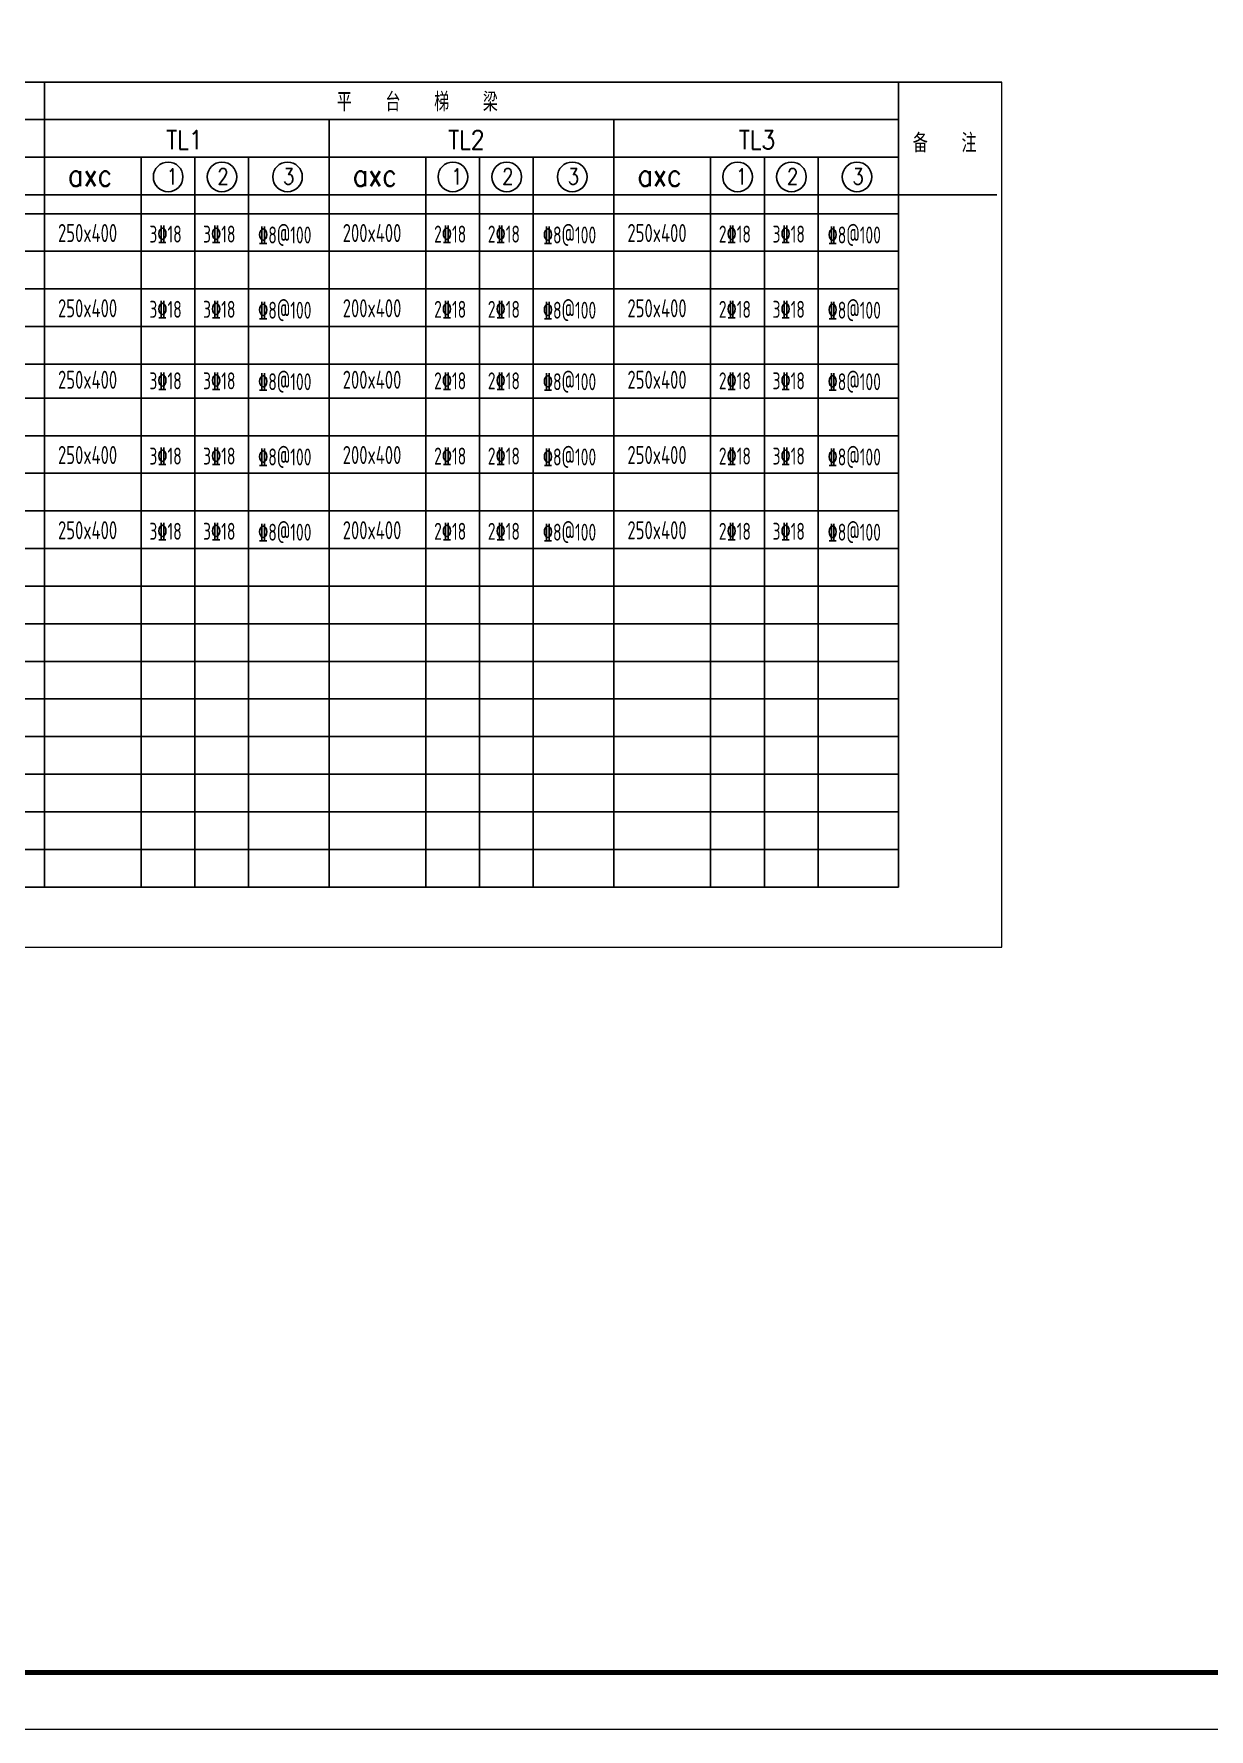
# Model space of a CAD drawing. Extents: x 3968514 to 5230306, y -516551 to -228246.
# Drawn here: x 5083531 to 5104313, y -492379 to -462411 of the extents above; entities that cross this region are included whole.
import ezdxf

# ---------------------------------------------------------------- set-up
doc = ezdxf.new("R2010")
doc.units = 0
doc.header["$LTSCALE"] = 1000
doc.header["$MEASUREMENT"] = 0
doc.layers.add('AXIS', color=3, linetype='Continuous', lineweight=15)
doc.layers.add('FRAME', color=3, linetype='Continuous', lineweight=18)
doc.layers.add('PUB_TEXT', color=7, linetype='Continuous')
doc.styles.add('_HZTXT', font='simplex.shx', dxfattribs={"width": 0.8, "bigfont": 'hztxt.shx'})
doc.styles.add('HZTXT', font='txt8.shx', dxfattribs={"width": 0.7, "bigfont": 'hztxt.shx'})
doc.styles.add('TSSD_REIN', font='Tssdeng.shx', dxfattribs={"width": 0.7, "bigfont": 'hztxt.shx'})

# ---------------------------------------------------------------- blocks, each defined once
blk = doc.blocks.new('A$C0B803521')
at = {"layer": 'FRAME', "lineweight": 140}
blk.add_line((-97543, 35252), (-16943, 35252), dxfattribs=at)
at = {"layer": 'FRAME', "lineweight": 18}
blk.add_line((-100043, 34252), (-15943, 34252), dxfattribs=at)

msp = doc.modelspace()

# ---------------------------------------------------------------- linework, layer by layer
at = {"color": 1}
for p, q in [((5047293.13816, -463262.01866), (5100646.91738, -463262.01866)), ((5047293.13816, -465257.01866), (5100561.55442, -465257.01866))]:
    msp.add_line(p, q, dxfattribs=at)
for p, q in [((5083717.8799, -463262.01866), (5083717.8799, -477493.67048)), ((5098822.8799, -463262.01866), (5098822.8799, -477493.67048)), ((5048947.8799, -463927.01866), (5098822.8799, -463927.01866)), ((5088752.8799, -463927.01866), (5088752.8799, -477493.67048)), ((5093787.8799, -463927.01866), (5093787.8799, -477493.67048)), ((5074122.8799, -464592.01866), (5098822.8799, -464592.01866)), ((5085427.8799, -464592.01866), (5085427.8799, -477493.67048)), ((5086377.8799, -464592.01866), (5086377.8799, -477493.67048)), ((5087327.8799, -464592.01866), (5087327.8799, -477493.67048)), ((5090462.8799, -464592.01866), (5090462.8799, -477493.67048)), ((5091412.8799, -464592.01866), (5091412.8799, -477493.67048)), ((5092362.8799, -464592.01866), (5092362.8799, -477493.67048)), ((5095497.8799, -465589.51866), (5095497.8799, -464592.01866)), ((5095497.8799, -477493.67048), (5095497.8799, -464592.01866)), ((5096447.8799, -465589.51866), (5096447.8799, -464592.01866)), ((5096447.8799, -477493.67048), (5096447.8799, -464592.01866)), ((5097397.8799, -465589.51866), (5097397.8799, -464592.01866)), ((5097397.8799, -477493.67048), (5097397.8799, -464592.01866)), ((5072697.8799, -465589.51866), (5098822.8799, -465589.51866)), ((5072697.8799, -466254.51866), (5098822.8799, -466254.51866)), ((5098822.8799, -466919.51866), (5072697.8799, -466919.51866)), ((5098822.8799, -467584.51866), (5072697.8799, -467584.51866)), ((5098822.8799, -468249.51866), (5072697.8799, -468249.51866)), ((5098822.8799, -468848.67048), (5072697.8799, -468848.67048)), ((5098822.8799, -469513.67048), (5072697.8799, -469513.67048)), ((5098822.8799, -470178.67048), (5072697.8799, -470178.67048)), ((5098822.8799, -470843.67048), (5072697.8799, -470843.67048)), ((5098822.8799, -471508.67048), (5072697.8799, -471508.67048)), ((5098822.8799, -472173.67048), (5072697.8799, -472173.67048)), ((5098822.8799, -472838.67048), (5072697.8799, -472838.67048)), ((5098822.8799, -473503.67048), (5072697.8799, -473503.67048)), ((5098822.8799, -474168.67048), (5072697.8799, -474168.67048)), ((5098822.8799, -474833.67048), (5072697.8799, -474833.67048)), ((5098822.8799, -475498.67048), (5072697.8799, -475498.67048)), ((5098822.8799, -476163.67048), (5072697.8799, -476163.67048)), ((5098822.8799, -476828.67048), (5072697.8799, -476828.67048)), ((5098822.8799, -477493.67048), (5072697.8799, -477493.67048))]:
    msp.add_line(p, q)
for points in [[(5040487.35033, -491379.20631), (5114087.35033, -491379.20631), (5114087.35033, -433979.20631), (5040487.35033, -433979.20631)], [(5040487.35033, -433979.20631), (5114087.35033, -433979.20631), (5114087.35033, -491379.20631), (5040487.35033, -491379.20631)]]:
    msp.add_lwpolyline(points, close=True)
for centre in [(5085905.27743, -464939.60437), (5086857.09592, -464939.60437), (5088016.32453, -464939.60437), (5090940.27743, -464939.60437), (5091892.09592, -464939.60437), (5093051.32453, -464939.60437), (5095975.27743, -464939.60437), (5096927.09592, -464939.60437), (5098086.32453, -464939.60437)]:
    msp.add_circle(centre, 261.63148)
at = {"layer": 'AXIS'}
msp.add_lwpolyline([(5047293.13816, -478557.01866), (5100646.91738, -478557.01866), (5100646.91738, -463262.01866), (5047293.13816, -463262.01866)], close=True, dxfattribs=at)

# ---------------------------------------------------------------- block references
msp.add_blockref('A$C0B803521', (5138030.47026, -526631.20711))

# ---------------------------------------------------------------- texts
for s, style, width, p in [('平   台   梯   梁', '_HZTXT', 0.8, (5088887.27307, -463780.93507)), ('TL1', 'HZTXT', 0.85, (5085871.37204, -464449.65554)), ('TL2', 'HZTXT', 0.85, (5090858.89907, -464449.65554)), ('TL3', 'HZTXT', 0.85, (5095998.71637, -464449.65554)), ('备   注', '_HZTXT', 0.8, (5099073.74803, -464506.81335))]:
    msp.add_text(s, height=332.5, dxfattribs=dict(style=style, width=width)).set_placement(p)
at = {"color": 3, "style": 'HZTXT', "width": 0.85}
for s, height, p in [('1', 279.3, (5085874.46794, -465070.72404)), ('2', 279.3, (5086775.14652, -465070.72404)), ('3', 279.3, (5087934.37513, -465070.72404)), ('1', 279.3, (5090909.46794, -465070.72404)), ('2', 279.3, (5091810.14652, -465070.72404)), ('3', 279.3, (5092969.37513, -465070.72404)), ('1', 279.3, (5095944.46794, -465070.72404)), ('2', 279.3, (5096845.14652, -465070.72404)), ('3', 279.3, (5098004.37513, -465070.72404)), ('axc', 399, (5084134.02163, -465105.66989)), ('axc', 399, (5089169.02163, -465105.66989)), ('axc', 399, (5094204.02163, -465105.66989))]:
    msp.add_text(s, height=height, dxfattribs=at).set_placement(p)
at = {"layer": 'PUB_TEXT', "style": 'TSSD_REIN', "width": 0.7}
for s, height, p in [('250x400', 320, (5083957.17177, -466091.3225)), ('3\x8418', 300, (5085572.87994, -466100.29314)), ('3%%13218', 300, (5086522.87994, -466100.29314)), ('\x848@100', 300, (5087495.97862, -466116.03208)), ('200x400', 320, (5088992.17177, -466091.3225)), ('2\x8418', 300, (5090607.87994, -466100.29314)), ('2\x8418', 300, (5091557.87994, -466100.29314)), ('\x848@100', 300, (5092530.97862, -466116.03208)), ('250x400', 320, (5094027.17177, -466091.3225)), ('2\x8418', 300, (5095642.87994, -466100.29314)), ('3%%13218', 300, (5096592.87994, -466100.29314)), ('\x848@100', 300, (5097565.97862, -466116.03208)), ('250x400', 320, (5083957.17177, -467421.3225)), ('3\x8418', 300, (5085572.87994, -467430.29314)), ('3%%13218', 300, (5086522.87994, -467430.29314)), ('\x848@100', 300, (5087495.97862, -467446.03208)), ('200x400', 320, (5088992.17177, -467421.3225)), ('2\x8418', 300, (5090607.87994, -467430.29314)), ('2\x8418', 300, (5091557.87994, -467430.29314)), ('\x848@100', 300, (5092530.97862, -467446.03208)), ('250x400', 320, (5094027.17177, -467421.3225)), ('2\x8418', 300, (5095642.87994, -467430.29314)), ('3%%13218', 300, (5096592.87994, -467430.29314)), ('\x848@100', 300, (5097565.97862, -467446.03208)), ('250x400', 320, (5083957.17177, -468685.47432)), ('3\x8418', 300, (5085572.87994, -468694.44495)), ('3%%13218', 300, (5086522.87994, -468694.44495)), ('\x848@100', 300, (5087495.97862, -468710.18389)), ('200x400', 320, (5088992.17177, -468685.47432)), ('2\x8418', 300, (5090607.87994, -468694.44495)), ('2\x8418', 300, (5091557.87994, -468694.44495)), ('\x848@100', 300, (5092530.97862, -468710.18389)), ('250x400', 320, (5094027.17177, -468685.47432)), ('2\x8418', 300, (5095642.87994, -468694.44495)), ('3%%13218', 300, (5096592.87994, -468694.44495)), ('\x848@100', 300, (5097565.97862, -468710.18389)), ('250x400', 320, (5083957.17177, -470015.47432)), ('3\x8418', 300, (5085572.87994, -470024.44495)), ('3%%13218', 300, (5086522.87994, -470024.44495)), ('\x848@100', 300, (5087495.97862, -470040.18389)), ('200x400', 320, (5088992.17177, -470015.47432)), ('2\x8418', 300, (5090607.87994, -470024.44495)), ('2\x8418', 300, (5091557.87994, -470024.44495)), ('\x848@100', 300, (5092530.97862, -470040.18389)), ('250x400', 320, (5094027.17177, -470015.47432)), ('2\x8418', 300, (5095642.87994, -470024.44495)), ('3%%13218', 300, (5096592.87994, -470024.44495)), ('\x848@100', 300, (5097565.97862, -470040.18389)), ('250x400', 320, (5083957.17177, -471345.47432)), ('3\x8418', 300, (5085572.87994, -471354.44495)), ('3%%13218', 300, (5086522.87994, -471354.44495)), ('\x848@100', 300, (5087495.97862, -471370.18389)), ('200x400', 320, (5088992.17177, -471345.47432)), ('2\x8418', 300, (5090607.87994, -471354.44495)), ('2\x8418', 300, (5091557.87994, -471354.44495)), ('\x848@100', 300, (5092530.97862, -471370.18389)), ('250x400', 320, (5094027.17177, -471345.47432)), ('2\x8418', 300, (5095642.87994, -471354.44495)), ('3%%13218', 300, (5096592.87994, -471354.44495)), ('\x848@100', 300, (5097565.97862, -471370.18389))]:
    msp.add_text(s, height=height, dxfattribs=at).set_placement(p)

doc.saveas('drawing.dxf')
